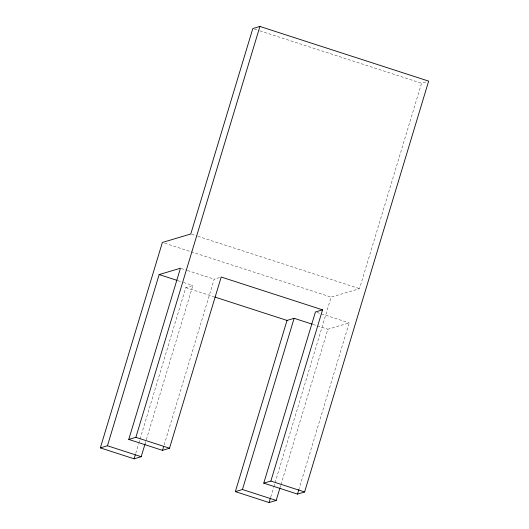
<?xml version="1.0" encoding="UTF-8"?>
<svg xmlns="http://www.w3.org/2000/svg" width="529" height="529" viewBox="0 0 529 529"><rect width="100%" height="100%" fill="white"/><g stroke="black" fill="none" stroke-linecap="round" stroke-linejoin="round"><path stroke-width="0.4" stroke-dasharray="2.65 1.98" d="M135.761 453.3L138.618 443.831M138.856 443.044L139.808 439.883M140.046 439.096L185.778 287.624L192.88 285.508L145.958 440.928M145.006 444.082L145.72 441.715M164.175 444.843L214.199 279.173L219.641 277.5M270.755 497.022L273.619 487.54M273.857 486.746L274.809 483.585M275.054 482.798L331.114 297.113L359.528 288.662L421.553 83.225L426.288 81.816M280.238 487.024L280.714 485.45M280.952 484.657L327.881 329.243L349.193 322.902L299.169 488.571M254.376 29.075L259.091 30.596M259.871 30.854L421.553 83.225M191.571 234.254L197.066 236.033M197.846 236.284L359.528 288.662M164.724 243.214L331.114 297.113M181.229 268.494L186.724 270.273M187.511 270.524L214.199 279.173M317.01 312.474L349.193 322.902M177.969 280.681L182.677 282.208M183.464 282.46L192.88 285.508M312.963 324.409L327.881 329.243M185.778 287.624L214.033 296.776"/><path stroke-width="0.79" d="M145.006 444.082L141.197 456.706L134.095 458.822L100.345 447.884L162.37 242.454L190.784 233.997L252.809 28.566L259.911 26.45L428.655 81.116L304.605 491.983L297.503 494.099L263.753 483.162L315.443 311.965L322.545 309.855L270.861 481.053L263.753 483.162M100.345 447.884L107.447 445.775L159.136 274.577L180.449 268.236L128.759 439.434L162.509 450.364L169.505 448.222L221.195 277.024L322.545 309.855M128.759 439.434L135.867 437.318L259.911 26.45M134.095 458.822L135.285 454.874M162.509 450.364L163.699 446.423M280 487.811L276.191 500.434L269.089 502.55L235.339 491.62L287.022 320.422L294.131 318.306L312.183 324.158M235.339 491.62L242.441 489.504L294.131 318.306M269.089 502.55L270.517 497.809M297.503 494.099L298.931 489.365M159.136 274.577L177.189 280.423M214.82 297.034L287.022 320.422M135.867 437.318L169.505 448.222M270.861 481.053L304.605 491.983M107.447 445.775L141.197 456.706M242.441 489.504L276.191 500.434"/></g></svg>
